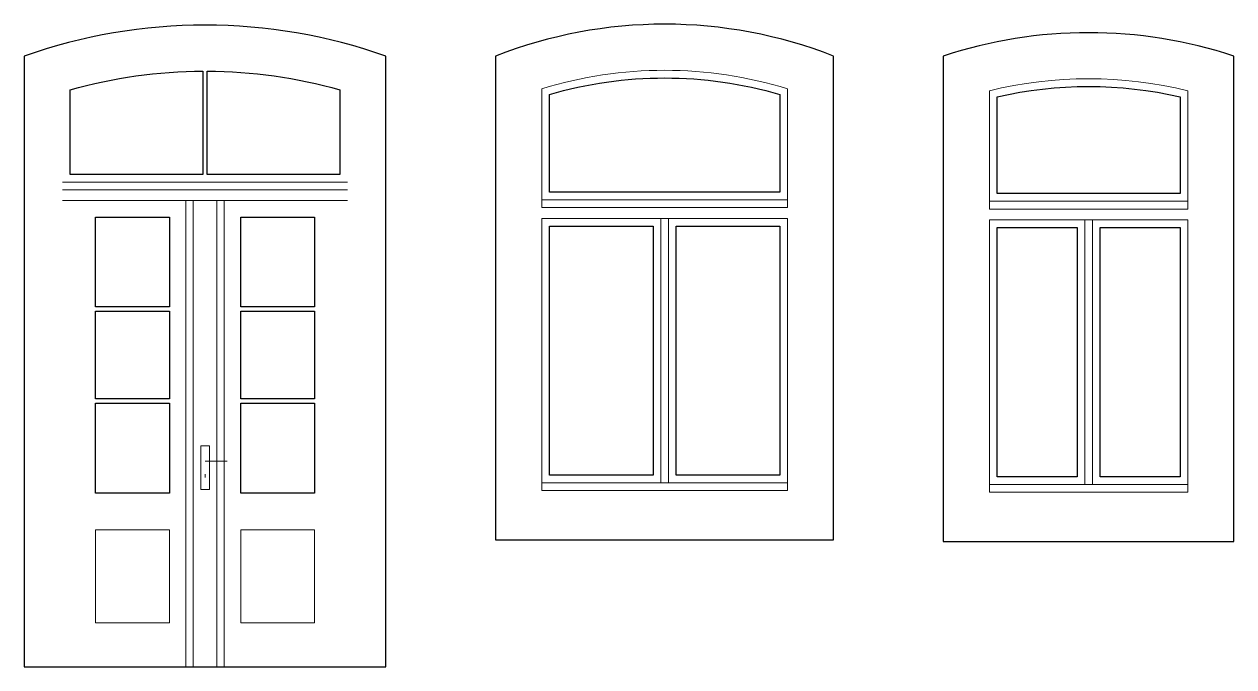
# Model space of a CAD drawing. Header units: millimetres. Extents: x 10 to 65.1, y 10 to 39.3.
import ezdxf

# ---------------------------------------------------------------- set-up
doc = ezdxf.new("R2010")
doc.units = ezdxf.units.MM
doc.linetypes.add('Continuous$8', pattern=[0])
doc.layers.get('0').update_dxf_attribs({"linetype": 'Continuous$8', "lineweight": 25, "true_color": 0xffffff})
doc.layers.add('Gravur', color=1, linetype='Continuous', lineweight=0, true_color=0xff0000)

msp = doc.modelspace()

# ---------------------------------------------------------------- linework, layer by layer
at = {"flags": 128}
for points in [[(26.49, 37.834, 0.171702), (10, 37.834), (10, 10), (26.49, 10)], [(46.898, 15.789), (46.898, 37.834, 0.18885), (31.49, 37.834), (31.49, 15.789)], [(65.14, 15.716), (65.14, 37.834, 0.161404), (51.898, 37.834), (51.898, 15.716)], [(18.145, 32.433), (12.1, 32.433), (12.1, 36.299, -0.067786), (18.145, 37.15)], [(24.39, 32.433), (18.345, 32.433), (18.345, 37.15, -0.067786), (24.39, 36.299)], [(44.448, 31.639), (33.94, 31.639), (33.94, 36.085, -0.143571), (44.448, 36.085)], [(62.69, 31.566), (54.348, 31.566), (54.348, 35.979, -0.113603), (62.69, 35.979)]]:
    msp.add_lwpolyline(points, format="xyb", close=True, dxfattribs=at)
for points in [[(16.621, 26.406), (13.25, 26.406), (13.25, 30.5), (16.621, 30.5)], [(23.24, 26.406), (19.869, 26.406), (19.869, 30.5), (23.24, 30.5)], [(38.669, 18.739), (33.94, 18.739), (33.94, 30.089), (38.669, 30.089)], [(39.719, 18.739), (39.719, 30.089), (44.448, 30.089), (44.448, 18.739)], [(57.994, 18.666), (54.348, 18.666), (54.348, 30.016), (57.994, 30.016)], [(59.044, 18.666), (59.044, 30.016), (62.69, 30.016), (62.69, 18.666)], [(13.25, 22.211), (13.25, 26.206), (16.621, 26.206), (16.621, 22.211)], [(23.24, 22.211), (19.869, 22.211), (19.869, 26.206), (23.24, 26.206)], [(13.25, 17.917), (13.25, 22.011), (16.621, 22.011), (16.621, 17.917)], [(19.869, 17.917), (19.869, 22.011), (23.24, 22.011), (23.24, 17.917)]]:
    msp.add_lwpolyline(points, close=True, dxfattribs=at)
at = {"layer": 'Gravur'}
for p, q in [((33.59, 30.939), (33.59, 36.345)), ((44.797, 36.345), (44.797, 30.939)), ((11.75, 32.083), (24.74, 32.083)), ((11.75, 31.733), (24.74, 31.733)), ((11.75, 31.25), (24.74, 31.25)), ((17.371, 31.25), (17.371, 10)), ((17.705, 31.25), (17.705, 10)), ((18.785, 10), (18.785, 31.25)), ((44.797, 31.289), (33.59, 31.289)), ((44.797, 30.939), (33.59, 30.939)), ((33.59, 18.039), (33.59, 30.439)), ((33.59, 30.439), (44.797, 30.439)), ((39.019, 30.439), (39.019, 18.389)), ((39.369, 18.389), (39.369, 30.439)), ((44.797, 30.439), (44.797, 18.039)), ((53.997, 30.866), (63.04, 30.866)), ((53.997, 30.366), (63.04, 30.366)), ((53.997, 17.966), (53.997, 30.366)), ((58.344, 18.316), (58.344, 30.366)), ((58.694, 30.366), (58.694, 18.316)), ((63.04, 30.366), (63.04, 17.966)), ((18.045, 20.075), (18.045, 18.075)), ((18.445, 20.075), (18.045, 20.075)), ((18.445, 18.075), (18.445, 20.075)), ((18.245, 19.375), (19.245, 19.375)), ((18.245, 18.775), (18.245, 18.625)), ((33.59, 18.389), (44.797, 18.389)), ((53.997, 18.316), (63.04, 18.316)), ((18.045, 18.075), (18.445, 18.075)), ((44.797, 18.039), (33.59, 18.039)), ((63.04, 17.966), (53.997, 17.966))]:
    msp.add_line(p, q, dxfattribs=at)
at = {"layer": 'Gravur', "ltscale": 2}
for p, q in [((53.997, 36.256), (53.997, 30.866)), ((63.04, 30.866), (63.04, 36.256)), ((19.119, 10), (19.119, 31.25)), ((53.997, 31.216), (63.04, 31.216)), ((13.25, 16.25), (16.621, 16.25)), ((13.25, 12), (13.25, 16.25)), ((16.621, 16.25), (16.621, 12)), ((19.869, 16.25), (23.24, 16.25)), ((19.869, 12), (19.869, 16.25)), ((23.24, 16.25), (23.24, 12)), ((16.621, 12), (13.25, 12)), ((23.24, 12), (19.869, 12))]:
    msp.add_line(p, q, dxfattribs=at)
at = {"layer": 'Gravur'}
msp.add_arc((39.194, 18.165), 19.024, 72.8686, 107.1314, dxfattribs=at)
at = {"layer": 'Gravur', "ltscale": 2}
msp.add_arc((58.519, 17.857), 18.946, 76.1936, 103.8064, dxfattribs=at)

doc.saveas('drawing.dxf')
